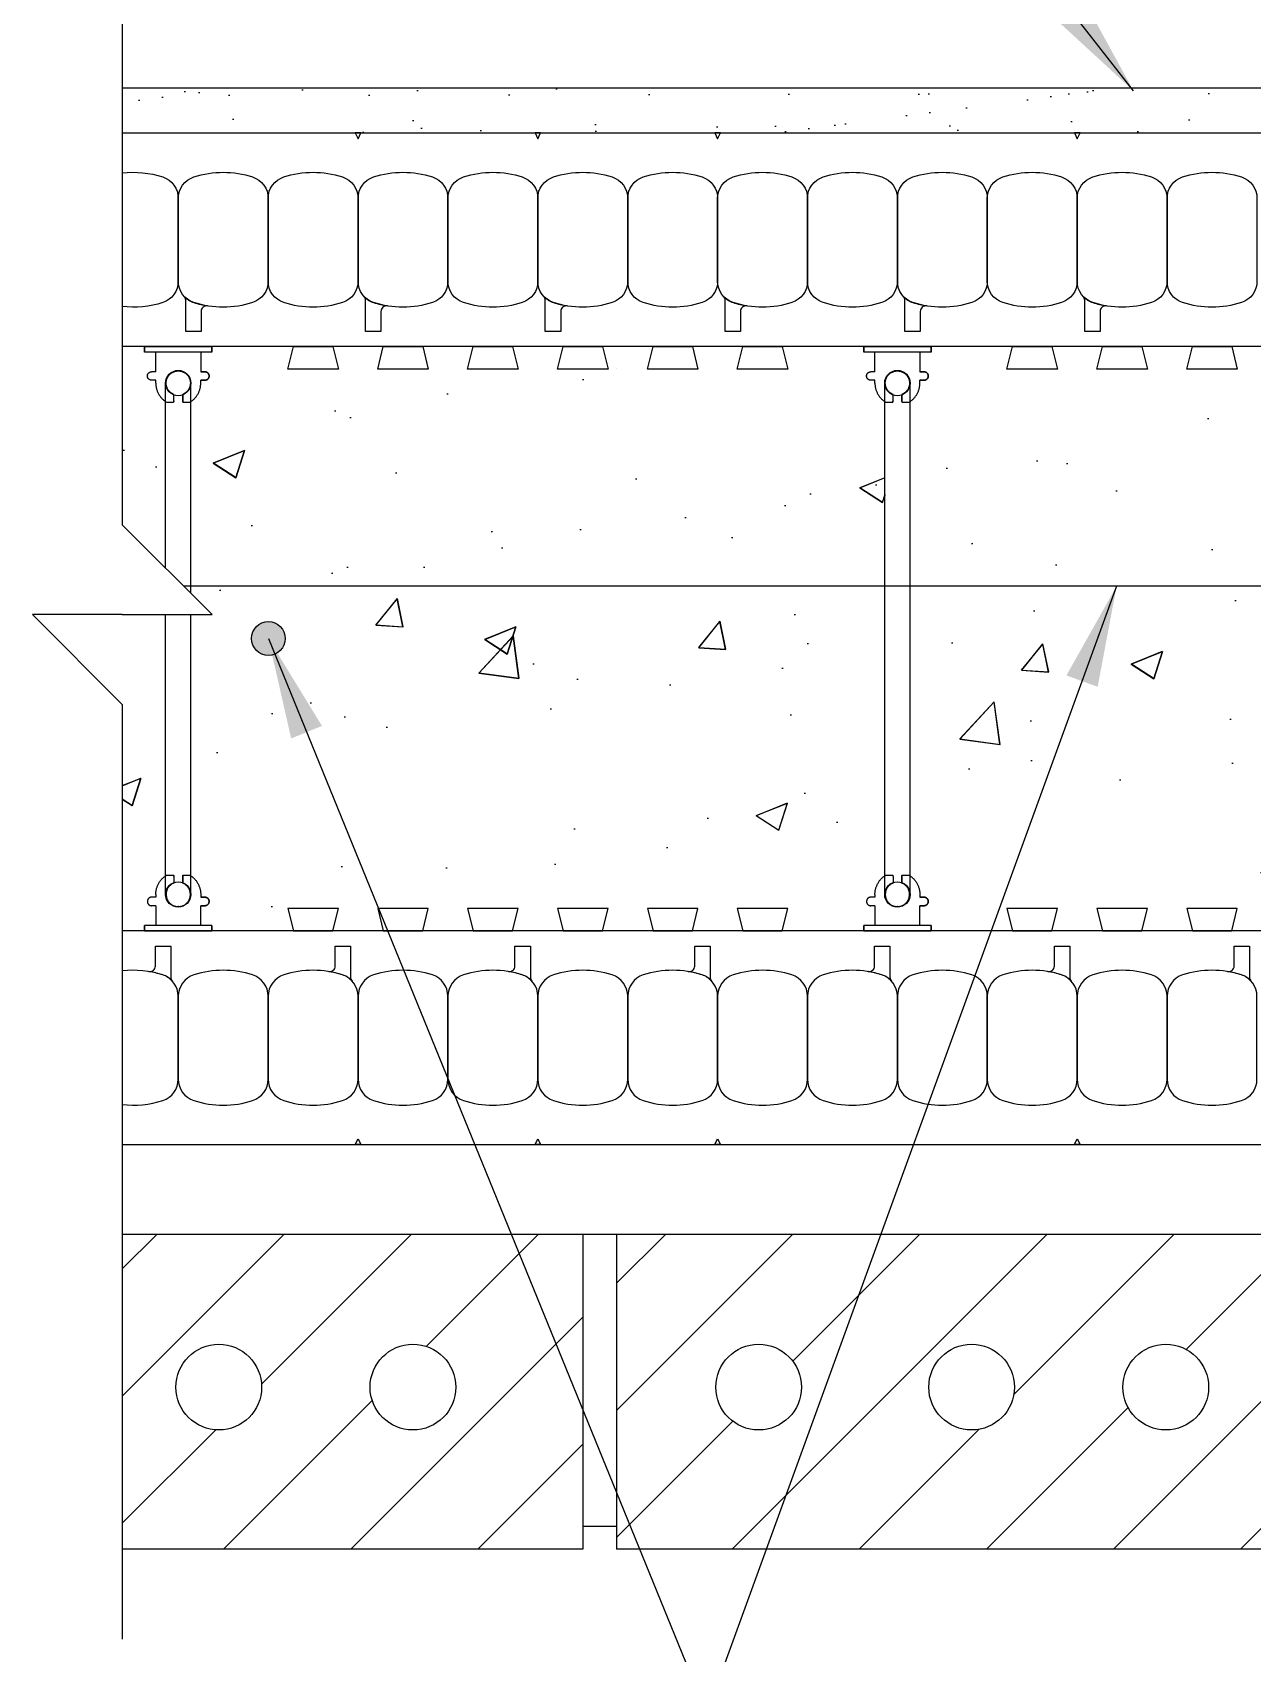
# Model space of a CAD drawing. Header units: inches. Extents: x 47.3 to 95.3, y 146.1 to 209.2.
# Drawn here: x 48.2 to 61.77, y 181.73 to 199.76 of the extents above; entities that cross this region are included whole.
import ezdxf

# ---------------------------------------------------------------- set-up
doc = ezdxf.new("R2010")
doc.units = ezdxf.units.IN
doc.header["$LTSCALE"] = 0.5
doc.header["$MEASUREMENT"] = 0
for name, color, linetype in [('HATCH', 12, 'Continuous'), ('line25', 2, 'Continuous'), ('LINE3', 3, 'Continuous'), ('LINE50', 5, 'Continuous'), ('LINE9', 9, 'Continuous'), ('TEXT', 4, 'Continuous')]:
    doc.layers.add(name, color=color, linetype=linetype)
doc.styles.add('DIM', font='romans.shx', dxfattribs={"width": 0.7})
doc.dimstyles.new('ext_12', dxfattribs={"dimscale": 12, "dimtxt": 0.075, "dimasz": 0.09375, "dimexe": 0.09375, "dimexo": 0.0625, "dimgap": 0.0625, "dimtad": 1, "dimdec": 1, "dimzin": 2, "dimdsep": 46, "dimlunit": 4, "dimtxsty": 'DIM', "dimcen": 0.09, "dimdle": 0.09375, "dimclrt": 4, "dimadec": 0, "dimazin": 0, "dimtfac": 1, "dimtdec": 1, "dimtmove": 2, "dimatfit": 3, "dimfxl": 0, "dimfrac": 2, "dimtolj": 1, "dimtzin": 0, "dimarcsym": 0})

# ---------------------------------------------------------------- blocks, each defined once
blk = doc.blocks.new('WEB_6_CENTRE_TOP')
for p, q in [((5.688, 0.141), (0, 0.141)), ((5.688, -0.141), (0, -0.141))]:
    blk.add_line(p, q)
for centre in [(0, 0), (5.688, 0)]:
    blk.add_circle(centre, 0.141)
blk = doc.blocks.new('Connector')
blk.add_point((0.271, 0))
at = {"layer": 'LINE9'}
for p, q in [((0, 0.375), (0, -0.375)), ((0.062, -0.375), (0.062, 0.375)), ((0.281, 0.25), (0.062, 0.25))]:
    blk.add_line(p, q, dxfattribs=at)
for points, weights in [([(0.007, 0.375), (0.004, 0.375), (0, 0.375)], [1, 0.972587069138, 0.950305488115]), ([(0.327, 0.343), (0.308, 0.343), (0.281, 0.317), (0.281, 0.297)], [1, 0.85355339, 0.85355339, 1]), ([(0.328, 0.343), (0.327, 0.343), (0.327, 0.343)], [1, 0.70710678, 1]), ([(0.375, 0.297), (0.375, 0.317), (0.348, 0.343), (0.329, 0.343)], [1, 0.85355339, 0.85355339, 1]), ([(0.406, 0.25), (0.546, 0.25), (0.619, 0.131)], [0.958404415409, 0.794674173519, 0.864651571113]), ([(0.619, 0.052), (0.612, 0.049), (0.604, 0.049)], [0.83615024178, 0.892081430621, 1]), ([(0.619, -0.131), (0.546, -0.25), (0.406, -0.25)], [0.864651574428, 0.794674169686, 0.958404415195]), ([(0.604, -0.049), (0.612, -0.049), (0.619, -0.052)], [1, 0.89208144177, 0.836150253337]), ([(0.281, -0.297), (0.281, -0.317), (0.308, -0.343), (0.327, -0.343)], [1, 0.85355339, 0.85355339, 1]), ([(0.327, -0.343), (0.281, -0.343), (0.281, -0.297)], [1, 0.70710678, 1]), ([(0.329, -0.343), (0.348, -0.343), (0.375, -0.317), (0.375, -0.297)], [1, 0.85355339, 0.85355339, 1]), ([(0.375, -0.297), (0.375, -0.343), (0.329, -0.343)], [1, 0.70710678, 1]), ([(0, -0.375), (0.004, -0.375), (0.007, -0.375)], [0.950305488115, 0.972587069138, 1])]:
    blk.add_rational_spline(points, weights, degree=2, dxfattribs=at)
for points, degree in [([(0, 0.375), (0.002, 0.375), (0.005, 0.375), (0.007, 0.375)], 3), ([(0.007, 0.375), (0.021, 0.375), (0.051, 0.375), (0.062, 0.375), (0.062, 0.375)], 3), ([(0.281, 0.25), (0.281, 0.297)], 1), ([(0.327, 0.343), (0.327, 0.343), (0.328, 0.343), (0.328, 0.343)], 3), ([(0.328, 0.343), (0.329, 0.343), (0.329, 0.343), (0.329, 0.343)], 3), ([(0.375, 0.25), (0.375, 0.297)], 1), ([(0.406, 0.25), (0.375, 0.25)], 1), ([(0.406, 0.25), (0.406, 0.25)], 1), ([(0.406, 0.25), (0.406, 0.25)], 1), ([(0.406, 0.25), (0.406, 0.25)], 1), ([(0.406, 0.25), (0.406, 0.25)], 1), ([(0.406, 0.25), (0.406, 0.25)], 1), ([(0.406, 0.25), (0.406, 0.25)], 1), ([(0.406, 0.25), (0.406, 0.25)], 1), ([(0.406, 0.25), (0.406, 0.25)], 1), ([(0.406, 0.25), (0.406, 0.25)], 1), ([(0.406, 0.25), (0.406, 0.25)], 1), ([(0.406, 0.25), (0.406, 0.25)], 1), ([(0.406, 0.25), (0.406, 0.25)], 1), ([(0.406, 0.25), (0.406, 0.25)], 1), ([(0.406, 0.25), (0.406, 0.25)], 1), ([(0.406, 0.25), (0.406, 0.25)], 1), ([(0.406, 0.25), (0.406, 0.25)], 1), ([(0.406, 0.25), (0.406, 0.25)], 1), ([(0.406, 0.25), (0.406, 0.25)], 1), ([(0.406, 0.25), (0.406, 0.25)], 1), ([(0.406, 0.25), (0.406, 0.25)], 1), ([(0.406, 0.25), (0.406, 0.25)], 1), ([(0.406, 0.25), (0.406, 0.25)], 1), ([(0.406, 0.25), (0.406, 0.25)], 1), ([(0.406, 0.25), (0.406, 0.25)], 1), ([(0.604, 0.049), (0.532, 0.049)], 1), ([(0.532, 0.049), (0.532, 0.049)], 1), ([(0.532, 0.049), (0.532, 0.049)], 1), ([(0.532, 0.049), (0.532, 0.049)], 1), ([(0.532, 0.049), (0.532, 0.049)], 1), ([(0.532, 0.049), (0.532, 0.049)], 1), ([(0.532, 0.049), (0.532, 0.049)], 1), ([(0.532, 0.049), (0.532, 0.049)], 1), ([(0.532, 0.049), (0.532, 0.049)], 1), ([(0.532, 0.049), (0.532, 0.049)], 1), ([(0.532, 0.049), (0.532, 0.049)], 1), ([(0.604, 0.049), (0.609, 0.049), (0.614, 0.05), (0.619, 0.052)], 3), ([(0.604, 0.049), (0.604, 0.049)], 1), ([(0.604, 0.049), (0.604, 0.049)], 1), ([(0.604, 0.049), (0.604, 0.049)], 1), ([(0.604, 0.049), (0.604, 0.049)], 1), ([(0.619, 0.131), (0.619, 0.052)], 1), ([(0.619, 0.131), (0.619, 0.131)], 1), ([(0.619, 0.131), (0.619, 0.131)], 1), ([(0.619, 0.131), (0.619, 0.131)], 1), ([(0.619, 0.131), (0.619, 0.131)], 1), ([(0.532, -0.049), (0.604, -0.049)], 1), ([(0.604, -0.049), (0.58, -0.049), (0.556, -0.049), (0.532, -0.049)], 3), ([(0.532, -0.049), (0.532, -0.049)], 1), ([(0.532, -0.049), (0.532, -0.049)], 1), ([(0.532, -0.049), (0.532, -0.049)], 1), ([(0.532, -0.049), (0.532, -0.049)], 1), ([(0.619, -0.052), (0.614, -0.05), (0.609, -0.049), (0.604, -0.049)], 3), ([(0.604, -0.049), (0.604, -0.049)], 1), ([(0.604, -0.049), (0.604, -0.049)], 1), ([(0.604, -0.049), (0.604, -0.049)], 1), ([(0.604, -0.049), (0.604, -0.049)], 1), ([(0.604, -0.049), (0.604, -0.049)], 1), ([(0.604, -0.049), (0.604, -0.049)], 1), ([(0.604, -0.049), (0.604, -0.049)], 1), ([(0.604, -0.049), (0.604, -0.049)], 1), ([(0.619, -0.052), (0.619, -0.131)], 1), ([(0.619, -0.131), (0.619, -0.131)], 1), ([(0.619, -0.131), (0.619, -0.131)], 1), ([(0.619, -0.131), (0.619, -0.131)], 1), ([(0.619, -0.131), (0.619, -0.131)], 1), ([(0.062, -0.25), (0.281, -0.25)], 1), ([(0.281, -0.297), (0.281, -0.25)], 1), ([(0.281, -0.25), (0.281, -0.297)], 1), ([(0.328, -0.343), (0.328, -0.343), (0.327, -0.343), (0.327, -0.343)], 3), ([(0.329, -0.343), (0.329, -0.343), (0.329, -0.343), (0.328, -0.343)], 3), ([(0.375, -0.25), (0.375, -0.297)], 1), ([(0.375, -0.297), (0.375, -0.25)], 1), ([(0.406, -0.25), (0.375, -0.25)], 1), ([(0.406, -0.25), (0.406, -0.25)], 1), ([(0.406, -0.25), (0.406, -0.25)], 1), ([(0.406, -0.25), (0.406, -0.25)], 1), ([(0.406, -0.25), (0.406, -0.25)], 1), ([(0.406, -0.25), (0.406, -0.25)], 1), ([(0.406, -0.25), (0.406, -0.25)], 1), ([(0.406, -0.25), (0.406, -0.25)], 1), ([(0.406, -0.25), (0.406, -0.25)], 1), ([(0.406, -0.25), (0.406, -0.25)], 1), ([(0.406, -0.25), (0.406, -0.25)], 1), ([(0.406, -0.25), (0.406, -0.25)], 1), ([(0.007, -0.375), (0.005, -0.375), (0.002, -0.375), (0, -0.375)], 3), ([(0.062, -0.375), (0.062, -0.375), (0.051, -0.375), (0.021, -0.375), (0.007, -0.375)], 3)]:
    blk.add_open_spline(points, degree=degree, dxfattribs=at)
for points, weights, knots in [([(0.062, 0.375), (0.062, 0.375), (0.046, 0.375), (0.03, 0.375), (0.007, 0.375)], [0.868718858569, 0.861102746415, 1, 0.861102734288, 0.868718859898], [0, 0, 0, 0.5, 0.5, 1, 1, 1]), ([(0.532, 0.049), (0.472, 0.203), (0.333, 0.113), (0.157, 0), (0.333, -0.113), (0.472, -0.203), (0.532, -0.049)], [0.899508922286, 0.599718215298, 1, 0.54226024, 1, 0.599718224335, 0.899508908749], [0, 0, 0, 0.318112, 0.318112, 0.681888, 0.681888, 1, 1, 1]), ([(0.007, -0.375), (0.03, -0.375), (0.046, -0.375), (0.062, -0.375), (0.062, -0.375)], [0.868718859319, 0.861102739573, 1, 0.861102742958, 0.868718858948], [0, 0, 0, 0.5, 0.5, 1, 1, 1])]:
    blk.add_rational_spline(points, weights, degree=2, knots=knots, dxfattribs=at)

msp = doc.modelspace()

# ---------------------------------------------------------------- hatches: boundary and pattern name
at = {"layer": 'HATCH'}
h = msp.add_hatch(dxfattribs=at)
h.set_pattern_fill('AR-SAND', color=256, scale=0.5, style=0)
h.set_pattern_definition([(37.5, (15.678, 40.5089), (-0.0314967, 0.963412), [0, -0.76, 0, -0.85, 0, -0.8125]), (7.5, (15.678, 40.5089), (0.884888, 1.411073), [0, -0.41, 0, -0.685, 0, -0.2625]), (327.5, (15.063, 40.5089), (1.557071, 0.0028295), [0, -0.25, 0, -0.9, 0, -1.175]), (317.5, (15.063, 40.5089), (1.503063, 0.438838), [0, -0.125, 0, -0.59, 0, -0.675])])
h.paths.add_polyline_path([(70.7110623, 199.141024), (56.4151831, 199.141024), (56.4151831, 198.641024), (69.8253142, 198.641024), (70.7110623, 198.641024)])
h.paths.add_polyline_path([(56.4151831, 199.141024), (49.2003142, 199.141024), (49.2003142, 198.641024), (56.4151831, 198.641024)])
h = msp.add_hatch(dxfattribs=at)
h.set_pattern_fill('AR-CONC', color=256, scale=0.5, angle=1, style=0)
h.set_pattern_definition([(51, (15.678, 40.509), (3.59123, -0.251123), [0.375, -4.125]), (356, (15.678, 40.509), (-0.75929, 3.74828), [0.3, -3.3]), (101.4514, (15.9772, 40.488), (2.831944, 3.497155), [0.3187, -3.50571]), (47.1842, (15.6605, 41.5087), (5.34984, -0.73434), [0.5625, -6.1875]), (97.6356, (16.1063, 41.4475), (4.5876, 4.9514), [0.47805, -5.25856]), (352.1842, (15.6605, 41.5087), (4.5876, 4.95141), [0.45, -4.95]), (22, (16.1648, 41.2675), (3.019214, -1.9607), [0.375, -4.125]), (327, (16.1648, 41.2675), (1.15311, 3.64643), [0.3, -3.3]), (72.4514, (16.4164, 41.104), (4.17233, 1.68573), [0.3187, -3.50571]), (38.5, (15.678, 40.5089), (0.031741, 1.665277), [0, -3.26, 0, -3.35, 0, -3.3125]), (8.5, (15.678, 40.5089), (1.28073, 1.994714), [0, -1.91, 0, -3.185, 0, -1.2625]), (328.5, (14.5631, 40.4894), (2.670674, -0.066175), [0, -1.25, 0, -3.9, 0, -5.175]), (318.5, (14.0632, 40.4807), (2.90675, 0.55134), [0, -1.625, 0, -2.59, 0, -3.675])])
edge = h.paths.add_edge_path(flags=16)
edge.add_arc((68.3253142, 191.516024), 0.375, 0, 360)
edge = h.paths.add_edge_path(flags=16)
edge.add_arc((68.3253142, 194.516024), 0.375, 0, 360)
h.paths.add_polyline_path([(57.9661912, 192.4327597), (57.9661912, 190.016024), (65.6849412, 190.016024), (65.6849412, 192.4327597)])
edge = h.paths.add_edge_path()
edge.add_line((57.9661912, 193.5992884), (57.9661912, 192.4327597))
edge.add_line((57.9661912, 192.4327597), (65.6849412, 192.4327597))
edge.add_line((65.6849412, 192.4327597), (65.6849412, 192.6683897))
edge.add_arc((65.8255662, 193.016024), 0.375, 180, 247.97568716, ccw=False)
edge.add_arc((65.8255662, 193.016024), 0.375, 112.02431284, 180, ccw=False)
edge.add_line((65.6849412, 193.3636583), (65.6849412, 193.5992884))
edge.add_line((65.6849412, 193.5992884), (57.9661912, 193.5992884))
h.paths.add_polyline_path([(65.6849412, 193.5992884), (65.6849412, 196.016024), (57.9661912, 196.016024), (57.9661912, 193.5992884)])
h.paths.add_polyline_path([(57.6849412, 193.5992884), (57.6849412, 196.016024), (49.9661912, 196.016024), (49.9661912, 193.5992884)])
edge = h.paths.add_edge_path()
edge.add_line((57.6849412, 192.4327597), (57.6849412, 193.5992884))
edge.add_line((57.6849412, 193.5992884), (49.9661912, 193.5992884))
edge.add_line((49.9661912, 193.5992884), (49.9661912, 193.3636583))
edge.add_arc((49.8255662, 193.016024), 0.375, 0, 67.97568716, ccw=False)
edge.add_arc((49.8255662, 193.016024), 0.375, -67.97568716, 0, ccw=False)
edge.add_line((49.9661912, 192.6683897), (49.9661912, 192.4327597))
edge.add_line((49.9661912, 192.4327597), (57.6849412, 192.4327597))
h.paths.add_polyline_path([(57.6849412, 190.016024), (57.6849412, 192.4327597), (49.9661912, 192.4327597), (49.9661912, 190.016024)])
h.paths.add_polyline_path([(49.6849412, 192.4327597), (49.2003142, 192.4327597), (49.2003142, 190.016024), (49.6849412, 190.016024)])
h.paths.add_polyline_path([(49.6849412, 196.016024), (49.2003142, 196.016024), (49.2003142, 193.5992884), (49.6849412, 193.5992884)])
edge = h.paths.add_edge_path()
edge.add_line((69.8253142, 190.2634859), (69.2707406, 190.2634859))
edge.add_line((69.2707406, 190.2634859), (69.2707406, 190.9210239))
edge.add_line((69.2707406, 190.9210239), (69.1115705, 190.9210183))
edge.add_line((69.1115705, 190.9210183), (68.8877, 191.0022365))
edge.add_line((68.8877, 191.0022365), (69.1121104, 191.0834546))
edge.add_line((69.1121104, 191.0834546), (69.2707406, 191.0834601))
edge.add_line((69.2707406, 191.0834601), (69.2707406, 194.8027538))
edge.add_line((69.2707406, 194.8027538), (69.1115705, 194.8027483))
edge.add_line((69.1115705, 194.8027483), (68.8877, 194.8839664))
edge.add_line((68.8877, 194.8839664), (69.1121104, 194.9651845))
edge.add_line((69.1121104, 194.9651845), (69.2707406, 194.9651901))
edge.add_line((69.2707406, 194.9651901), (69.2707406, 195.7634859))
edge.add_line((69.2707406, 195.7634859), (69.3227761, 196.0134859))
edge.add_line((69.3227761, 196.0134859), (65.9661912, 196.016024))
edge.add_line((65.9661912, 196.016024), (65.9661912, 193.3636583))
edge.add_arc((65.8255662, 193.016024), 0.375, -67.97568716, 67.97568716, ccw=False)
edge.add_line((65.9661912, 192.6683897), (65.9661912, 190.016024))
edge.add_line((65.9661912, 190.016024), (69.8253142, 190.016024))
edge.add_line((69.8253142, 190.016024), (69.8253142, 190.2634859))
h = msp.add_hatch(dxfattribs=at)
h.set_pattern_fill('ANSI31', color=256, scale=8, style=0)
h.set_pattern_definition([(45, (15.4254, 40.5063), (-0.707107, 0.707107), [])])
h.paths.add_polyline_path([(71.0727761, 186.3884859), (70.4845898, 186.3884859), (70.6595068, 186.1057344), (71.0727761, 185.433215)])
edge = h.paths.add_edge_path()
edge.add_arc((69.1834473, 184.6901147), 0.4765505, 0, 360)
edge = h.paths.add_edge_path()
edge.add_arc((67.0234833, 184.6901147), 0.4765505, 0, 360)
h.paths.add_polyline_path([(71.0727761, 185.433215), (70.6595068, 186.1057344), (70.4845898, 186.3884859), (65.8006365, 186.3884859), (65.2436402, 182.8884859), (71.0727761, 182.8884859)])
edge = h.paths.add_edge_path()
edge.add_arc((64.654374, 184.6901147), 0.4765505, 0, 360)
h.paths.add_polyline_path([(65.8006365, 186.3884859), (63.0727761, 186.3884859), (63.0727761, 182.8884859), (65.2436402, 182.8884859)])
edge = h.paths.add_edge_path()
edge.add_arc((60.8084473, 184.6901147), 0.4765505, 0, 360)
edge = h.paths.add_edge_path()
edge.add_arc((58.6484833, 184.6901147), 0.4765505, 0, 360)
edge = h.paths.add_edge_path()
edge.add_arc((56.279374, 184.6901147), 0.4765505, 0, 360)
h.paths.add_polyline_path([(62.6977761, 186.3884859), (54.6977761, 186.3884859), (54.6977761, 182.8884859), (62.6977761, 182.8884859)])
edge = h.paths.add_edge_path()
edge.add_arc((52.4334473, 184.6901147), 0.4765505, 0, 360)
edge = h.paths.add_edge_path()
edge.add_arc((50.2734833, 184.6901147), 0.4765505, 0, 360)
h.paths.add_polyline_path([(49.2003142, 186.3884859), (49.2003142, 182.8884859), (54.3227761, 182.8884859), (54.3227761, 186.3884859)])
at = {"layer": 'LINE3'}
msp.add_hatch(color=256, dxfattribs=at).paths.add_polyline_path([(51.0130662, 193.016024, 1), (50.6380662, 193.016024, 1)])

# ---------------------------------------------------------------- linework, layer by layer
at = {"layer": 'HATCH'}
for p, q in [((54.7032491, 196.0157759), (54.7032491, 196.0157759)), ((54.3250506, 195.8923327), (54.3250506, 195.8923327)), ((52.8142288, 195.7334599), (52.8142288, 195.7334599)), ((51.5655962, 195.5468506), (51.5655962, 195.5468506)), ((51.7350543, 195.4721856), (51.7350543, 195.4721856)), ((61.275563, 195.460676), (61.275563, 195.460676)), ((49.2154927, 195.1080647), (49.2154927, 195.1080647)), ((50.2124856, 194.967486), (50.5601796, 195.1079634)), ((50.4642067, 194.8040672), (50.5602997, 195.1079363)), ((49.5733249, 194.9217628), (49.5733249, 194.9217628)), ((50.2124857, 194.9674859), (50.4640868, 194.8040942)), ((58.3688116, 194.9093373), (58.3688116, 194.9093373)), ((59.3735196, 194.9879796), (59.3735196, 194.9879796)), ((59.7101872, 194.9607601), (59.7101872, 194.9607601)), ((52.2439987, 194.855588), (52.2439987, 194.855588)), ((54.9146726, 194.7894133), (54.9146726, 194.7894133)), ((57.404027, 194.6925151), (57.6849412, 194.8060118)), ((56.853958, 194.6238588), (56.853958, 194.6238588)), ((57.4040271, 194.6925151), (57.6556282, 194.5291234)), ((57.5853464, 194.7232385), (57.5853464, 194.7232385)), ((57.6557478, 194.5290907), (57.6849412, 194.6214072)), ((60.2560203, 194.6570638), (60.2560203, 194.6570638)), ((56.5725344, 194.4918347), (56.5725344, 194.4918347)), ((50.6391251, 194.2686396), (50.6391251, 194.2686396)), ((53.3097989, 194.2024648), (53.3097989, 194.2024648)), ((54.2933095, 194.2270559), (54.2933095, 194.2270559)), ((55.4620602, 194.3579986), (55.4620602, 194.3579986)), ((53.4225189, 194.0210617), (53.4225189, 194.0210617)), ((55.9804728, 194.13629), (55.9804728, 194.13629)), ((58.6511466, 194.0701153), (58.6511466, 194.0701153)), ((59.5858646, 193.8325797), (59.5858646, 193.8325797)), ((61.3218205, 194.0039405), (61.3218205, 194.0039405)), ((51.5334986, 193.7387457), (51.5334986, 193.7387457)), ((51.7033132, 193.8069087), (51.7033132, 193.8069087)), ((52.5553089, 193.8066599), (52.5553089, 193.8066599)), ((50.2848661, 193.5521364), (50.2848661, 193.5521364)), ((52.0212258, 193.1652868), (52.2572209, 193.4567165)), ((52.3206137, 193.1443308), (52.2573399, 193.4566875)), ((59.3417786, 193.3227028), (59.3417786, 193.3227028)), ((61.5794726, 193.4368188), (61.5794726, 193.4368188)), ((52.0212258, 193.1652868), (52.320495, 193.1443598)), ((53.2316997, 193.0067854), (53.5793936, 193.1472629)), ((53.4834192, 192.8433643), (53.5795122, 193.1472334)), ((55.6124563, 192.9141635), (55.8484515, 193.2055932)), ((55.9118441, 192.8932046), (55.8485702, 193.2055614)), ((56.6791133, 193.281241), (56.6791133, 193.281241)), ((53.165953, 192.6320088), (53.5482526, 193.0446265)), ((53.2316997, 193.0067854), (53.4833009, 192.8433937)), ((53.6118926, 192.5707702), (53.5483728, 193.0445828)), ((56.822217, 192.9585819), (56.822217, 192.9585819)), ((58.4294571, 192.9660459), (58.4294571, 192.9660459)), ((59.2036869, 192.6630401), (59.4396821, 192.9544699)), ((59.5030744, 192.6420785), (59.4398006, 192.9544352)), ((55.6124564, 192.9141635), (55.9117256, 192.8932365)), ((60.4232411, 192.7318146), (60.770935, 192.8722921)), ((60.6749603, 192.5683878), (60.7710533, 192.8722569)), ((53.165953, 192.6320088), (53.6117727, 192.5708139)), ((53.7723619, 192.7299023), (53.7723619, 192.7299023)), ((56.5404368, 192.6837299), (56.5404368, 192.6837299)), ((59.203687, 192.6630401), (59.5029562, 192.6421132)), ((60.4232411, 192.7318145), (60.6748423, 192.5684228)), ((54.2615685, 192.561779), (54.2615685, 192.561779)), ((55.2918042, 192.4971205), (55.2918042, 192.4971205)), ((51.2937479, 192.2970699), (51.2937479, 192.2970699)), ((53.9644217, 192.2308952), (53.9644217, 192.2308952)), ((58.5157891, 191.8976694), (58.8980886, 192.3102871)), ((58.9617279, 191.8364274), (58.8982081, 192.3102401)), ((50.8656105, 192.1785636), (50.8656105, 192.1785636)), ((51.6715722, 192.1416318), (51.6715722, 192.1416318)), ((52.1417887, 192.0263475), (52.1417887, 192.0263475)), ((56.6350956, 192.1647204), (56.6350956, 192.1647204)), ((59.3057694, 192.0985456), (59.3057694, 192.0985456)), ((61.52566, 192.1163938), (61.52566, 192.1163938)), ((58.5157891, 191.8976694), (58.9616087, 191.8364745)), ((50.2527684, 191.7440316), (50.2527684, 191.7440316)), ((58.6189086, 191.5650551), (58.6189086, 191.5650551)), ((59.3100376, 191.6574259), (59.3100376, 191.6574259)), ((61.5473749, 191.628714), (61.5473749, 191.628714)), ((49.2003142, 191.378), (49.4070663, 191.4615332)), ((49.3110906, 191.1576379), (49.4071836, 191.461507)), ((60.2987424, 191.4421047), (60.2987424, 191.4421047)), ((49.2003142, 191.229527), (49.3109735, 191.157664)), ((56.2509137, 191.0460849), (56.5986077, 191.1865624)), ((56.5026317, 190.8826614), (56.5987247, 191.1865305)), ((56.790476, 191.293305), (56.790476, 191.293305)), ((55.7121572, 191.0137164), (55.7121572, 191.0137164)), ((56.2509138, 191.0460849), (56.5025149, 190.8826932)), ((57.1487269, 190.9713317), (57.1487269, 190.9713317)), ((54.2298275, 190.8965022), (54.2298275, 190.8965022)), ((55.2597066, 190.6890157), (55.2597066, 190.6890157)), ((51.6398312, 190.476355), (51.6398312, 190.476355)), ((52.8054058, 190.4623777), (52.8054058, 190.4623777)), ((54.011074, 190.5024063), (54.011074, 190.5024063)), ((50.8610585, 190.0316333), (50.8610585, 190.0316333))]:
    msp.add_line(p, q, dxfattribs=at)
at = {"layer": 'line25'}
for p, q in [((69.3227761, 196.2634859), (49.1977761, 196.2634859)), ((70.8227761, 189.7634859), (49.2003142, 189.7634859)), ((71.0727761, 186.3884859), (49.2003142, 186.3884859)), ((54.3227761, 186.3884859), (54.3227761, 182.8884859)), ((54.6977761, 186.3884859), (54.6977761, 182.8884859)), ((54.6977761, 186.3884859), (54.6977761, 182.8884859)), ((54.6977761, 183.1384859), (54.3227761, 183.1384859)), ((54.3227761, 182.8884859), (49.2003142, 182.8884859)), ((62.6977761, 182.8884859), (54.6977761, 182.8884859))]:
    msp.add_line(p, q, dxfattribs=at)
for points in [[(51.5416101, 196.2634859), (51.6039421, 196.0134859), (51.0416101, 196.0134859), (51.1039421, 196.2634859)], [(52.5416101, 196.2634859), (52.6039421, 196.0134859), (52.0416101, 196.0134859), (52.1039421, 196.2634859)], [(53.5416101, 196.2634859), (53.6039421, 196.0134859), (53.0416101, 196.0134859), (53.1039421, 196.2634859)], [(54.5416101, 196.2634859), (54.6039421, 196.0134859), (54.0416101, 196.0134859), (54.1039421, 196.2634859)], [(55.5416101, 196.2634859), (55.6039421, 196.0134859), (55.0416101, 196.0134859), (55.1039421, 196.2634859)], [(56.5416101, 196.2634859), (56.6039421, 196.0134859), (56.0416101, 196.0134859), (56.1039421, 196.2634859)], [(59.5416101, 196.2634859), (59.6039421, 196.0134859), (59.0416101, 196.0134859), (59.1039421, 196.2634859)], [(60.5416101, 196.2634859), (60.6039421, 196.0134859), (60.0416101, 196.0134859), (60.1039421, 196.2634859)], [(61.5416101, 196.2634859), (61.6039421, 196.0134859), (61.0416101, 196.0134859), (61.1039421, 196.2634859)], [(51.5416101, 189.7634859), (51.6039421, 190.0134859), (51.0416101, 190.0134859), (51.1039421, 189.7634859)], [(52.5416101, 189.7634859), (52.6039421, 190.0134859), (52.0416101, 190.0134859), (52.1039421, 189.7634859)], [(53.5416101, 189.7634859), (53.6039421, 190.0134859), (53.0416101, 190.0134859), (53.1039421, 189.7634859)], [(54.5416101, 189.7634859), (54.6039421, 190.0134859), (54.0416101, 190.0134859), (54.1039421, 189.7634859)], [(55.5416101, 189.7634859), (55.6039421, 190.0134859), (55.0416101, 190.0134859), (55.1039421, 189.7634859)], [(56.5416101, 189.7634859), (56.6039421, 190.0134859), (56.0416101, 190.0134859), (56.1039421, 189.7634859)], [(59.5416101, 189.7634859), (59.6039421, 190.0134859), (59.0416101, 190.0134859), (59.1039421, 189.7634859)], [(60.5416101, 189.7634859), (60.6039421, 190.0134859), (60.0416101, 190.0134859), (60.1039421, 189.7634859)], [(61.5416101, 189.7634859), (61.6039421, 190.0134859), (61.0416101, 190.0134859), (61.1039421, 189.7634859)]]:
    msp.add_lwpolyline(points, close=True, dxfattribs=at)
for centre in [(50.2734833, 184.6901147), (52.4334473, 184.6901147), (56.279374, 184.6901147), (58.6484833, 184.6901147), (60.8084473, 184.6901147)]:
    msp.add_circle(centre, 0.4765505, dxfattribs=at)
at = {"layer": 'LINE3'}
msp.add_line((67.7707406, 193.5992884), (49.8826748, 193.5992884), dxfattribs=at)
msp.add_circle((50.8255662, 193.016024), 0.1875, dxfattribs=at)
at = {"layer": 'LINE50'}
for p, q in [((49.1977761, 198.6384859), (70.8227761, 198.6384859)), ((49.1977761, 187.3884859), (70.8227761, 187.3884859))]:
    msp.add_line(p, q, dxfattribs=at)
at = {"layer": 'LINE9'}
for p, q in [((49.2003142, 200.141024), (49.2003142, 194.281649)), ((49.2003142, 199.141024), (71.9097538, 199.141024)), ((49.6821064, 193.7998568), (49.6821064, 195.8575211)), ((49.9633564, 193.5186068), (49.9633564, 195.8575211)), ((50.2003142, 193.281649), (49.2003142, 194.281649)), ((48.2003142, 193.281649), (49.2003142, 192.281649)), ((49.2003142, 193.281649), (48.2003142, 193.281649)), ((49.2003142, 193.281649), (50.2003142, 193.281649)), ((49.6821064, 190.1695211), (49.6821064, 193.281649)), ((49.9633564, 190.1695211), (49.9633564, 193.281649)), ((49.2003142, 192.281649), (49.2003142, 181.8884859))]:
    msp.add_line(p, q, dxfattribs=at)
for points in [[(51.7915261, 198.6384859), (51.8227761, 198.5740011), (51.8540261, 198.6384859)], [(53.7915261, 198.6384859), (53.8227761, 198.5740011), (53.8540261, 198.6384859)], [(55.7915261, 198.6384859), (55.8227761, 198.5740011), (55.8540261, 198.6384859)], [(59.7915261, 198.6384859), (59.8227761, 198.5740011), (59.8540261, 198.6384859)], [(51.7915261, 187.3884859), (51.8227761, 187.4529707), (51.8540261, 187.3884859)], [(53.7915261, 187.3884859), (53.8227761, 187.4529707), (53.8540261, 187.3884859)], [(55.7915261, 187.3884859), (55.8227761, 187.4529707), (55.8540261, 187.3884859)], [(59.7915261, 187.3884859), (59.8227761, 187.4529707), (59.8540261, 187.3884859)]]:
    msp.add_lwpolyline(points, close=True, dxfattribs=at)
for points in [[(49.1977761, 198.1936074, -0.1080897437), (49.6496992, 198.1494397, -0.3253046293), (49.8227761, 197.9115682), (49.8227761, 196.9904036, -0.3253046293), (49.6496992, 196.7525322, -0.1080897437), (49.1977761, 196.7083645)], [(49.1977761, 187.8333645, 0.1080897437), (49.6496992, 187.8775322, 0.3253046293), (49.8227761, 188.1154036), (49.8227761, 189.0365682, 0.3253046293), (49.6496992, 189.2744397, 0.1074814742), (49.2003142, 189.318905, 0.1074814742)]]:
    msp.add_lwpolyline(points, format="xyb", dxfattribs=at)
for points in [[(50.6496992, 196.7525322, -0.1576707808), (49.995853, 196.7525322, -0.3253046293), (49.8227761, 196.9904036), (49.8227761, 197.9115682, -0.3253046293), (49.995853, 198.1494397, -0.1576707808), (50.6496992, 198.1494397, -0.3253046293), (50.8227761, 197.9115682), (50.8227761, 196.9904036, -0.3253046293)], [(51.6496992, 196.7525322, -0.1576707808), (50.995853, 196.7525322, -0.3253046293), (50.8227761, 196.9904036), (50.8227761, 197.9115682, -0.3253046293), (50.995853, 198.1494397, -0.1576707808), (51.6496992, 198.1494397, -0.3253046293), (51.8227761, 197.9115682), (51.8227761, 196.9904036, -0.3253046293)], [(52.6496992, 196.7525322, -0.1576707808), (51.995853, 196.7525322, -0.3253046293), (51.8227761, 196.9904036), (51.8227761, 197.9115682, -0.3253046293), (51.995853, 198.1494397, -0.1576707808), (52.6496992, 198.1494397, -0.3253046293), (52.8227761, 197.9115682), (52.8227761, 196.9904036, -0.3253046293)], [(53.6496992, 196.7525322, -0.1576707808), (52.995853, 196.7525322, -0.3253046293), (52.8227761, 196.9904036), (52.8227761, 197.9115682, -0.3253046293), (52.995853, 198.1494397, -0.1576707808), (53.6496992, 198.1494397, -0.3253046293), (53.8227761, 197.9115682), (53.8227761, 196.9904036, -0.3253046293)], [(54.6496992, 196.7525322, -0.1576707808), (53.995853, 196.7525322, -0.3253046293), (53.8227761, 196.9904036), (53.8227761, 197.9115682, -0.3253046293), (53.995853, 198.1494397, -0.1576707808), (54.6496992, 198.1494397, -0.3253046293), (54.8227761, 197.9115682), (54.8227761, 196.9904036, -0.3253046293)], [(55.6496992, 196.7525322, -0.1576707808), (54.995853, 196.7525322, -0.3253046293), (54.8227761, 196.9904036), (54.8227761, 197.9115682, -0.3253046293), (54.995853, 198.1494397, -0.1576707808), (55.6496992, 198.1494397, -0.3253046293), (55.8227761, 197.9115682), (55.8227761, 196.9904036, -0.3253046293)], [(56.6496992, 196.7525322, -0.1576707808), (55.995853, 196.7525322, -0.3253046293), (55.8227761, 196.9904036), (55.8227761, 197.9115682, -0.3253046293), (55.995853, 198.1494397, -0.1576707808), (56.6496992, 198.1494397, -0.3253046293), (56.8227761, 197.9115682), (56.8227761, 196.9904036, -0.3253046293)], [(57.6496992, 196.7525322, -0.1576707808), (56.995853, 196.7525322, -0.3253046293), (56.8227761, 196.9904036), (56.8227761, 197.9115682, -0.3253046293), (56.995853, 198.1494397, -0.1576707808), (57.6496992, 198.1494397, -0.3253046293), (57.8227761, 197.9115682), (57.8227761, 196.9904036, -0.3253046293)], [(58.6496992, 196.7525322, -0.1576707808), (57.995853, 196.7525322, -0.3253046293), (57.8227761, 196.9904036), (57.8227761, 197.9115682, -0.3253046293), (57.995853, 198.1494397, -0.1576707808), (58.6496992, 198.1494397, -0.3253046293), (58.8227761, 197.9115682), (58.8227761, 196.9904036, -0.3253046293)], [(59.6496992, 196.7525322, -0.1576707808), (58.995853, 196.7525322, -0.3253046293), (58.8227761, 196.9904036), (58.8227761, 197.9115682, -0.3253046293), (58.995853, 198.1494397, -0.1576707808), (59.6496992, 198.1494397, -0.3253046293), (59.8227761, 197.9115682), (59.8227761, 196.9904036, -0.3253046293)], [(60.6496992, 196.7525322, -0.1576707808), (59.995853, 196.7525322, -0.3253046293), (59.8227761, 196.9904036), (59.8227761, 197.9115682, -0.3253046293), (59.995853, 198.1494397, -0.1576707808), (60.6496992, 198.1494397, -0.3253046293), (60.8227761, 197.9115682), (60.8227761, 196.9904036, -0.3253046293)], [(61.6496992, 196.7525322, -0.1576707808), (60.995853, 196.7525322, -0.3253046293), (60.8227761, 196.9904036), (60.8227761, 197.9115682, -0.3253046293), (60.995853, 198.1494397, -0.1576707808), (61.6496992, 198.1494397, -0.3253046293), (61.8227761, 197.9115682), (61.8227761, 196.9904036, -0.3253046293)], [(49.995853, 196.7525322, 0.0372666955), (50.1495484, 196.7152024, 0.463035607), (50.0768586, 196.6535386), (50.0768586, 196.4319403), (49.9060269, 196.4319403), (49.9060269, 196.7780336, 0.189002358), (49.8893767, 196.8205076, 0.1284073578)], [(51.995853, 196.7525322, 0.0372666955), (52.1495484, 196.7152024, 0.463035607), (52.0768586, 196.6535386), (52.0768586, 196.4319403), (51.9060269, 196.4319403), (51.9060269, 196.7780336, 0.189002358), (51.8893767, 196.8205076, 0.1284073578)], [(53.995853, 196.7525322, 0.0372666955), (54.1495484, 196.7152024, 0.463035607), (54.0768586, 196.6535386), (54.0768586, 196.4319403), (53.9060269, 196.4319403), (53.9060269, 196.7780336, 0.189002358), (53.8893767, 196.8205076, 0.1284073578)], [(55.995853, 196.7525322, 0.0372666955), (56.1495484, 196.7152024, 0.463035607), (56.0768586, 196.6535386), (56.0768586, 196.4319403), (55.9060269, 196.4319403), (55.9060269, 196.7780336, 0.189002358), (55.8893767, 196.8205076, 0.1284073578)], [(57.995853, 196.7525322, 0.0372666955), (58.1495484, 196.7152024, 0.463035607), (58.0768586, 196.6535386), (58.0768586, 196.4319403), (57.9060269, 196.4319403), (57.9060269, 196.7780336, 0.189002358), (57.8893767, 196.8205076, 0.1284073578)], [(59.995853, 196.7525322, 0.0372666955), (60.1495484, 196.7152024, 0.463035607), (60.0768586, 196.6535386), (60.0768586, 196.4319403), (59.9060269, 196.4319403), (59.9060269, 196.7780336, 0.189002358), (59.8893767, 196.8205076, 0.1284073578)], [(49.6496992, 189.2744397, 0.0372666955), (49.4960038, 189.3117695, 0.463035607), (49.5686936, 189.3734332), (49.5686936, 189.5950316), (49.7395254, 189.5950316), (49.7395254, 189.2489383, 0.189002358), (49.7561755, 189.2064643, 0.1284073578)], [(51.6496992, 189.2744397, 0.0372666955), (51.4960038, 189.3117695, 0.463035607), (51.5686936, 189.3734332), (51.5686936, 189.5950316), (51.7395254, 189.5950316), (51.7395254, 189.2489383, 0.189002358), (51.7561755, 189.2064643, 0.1284073578)], [(53.6496992, 189.2744397, 0.0372666955), (53.4960038, 189.3117695, 0.463035607), (53.5686936, 189.3734332), (53.5686936, 189.5950316), (53.7395254, 189.5950316), (53.7395254, 189.2489383, 0.189002358), (53.7561755, 189.2064643, 0.1284073578)], [(55.6496992, 189.2744397, 0.0372666955), (55.4960038, 189.3117695, 0.463035607), (55.5686936, 189.3734332), (55.5686936, 189.5950316), (55.7395254, 189.5950316), (55.7395254, 189.2489383, 0.189002358), (55.7561755, 189.2064643, 0.1284073578)], [(57.6496992, 189.2744397, 0.0372666955), (57.4960038, 189.3117695, 0.463035607), (57.5686936, 189.3734332), (57.5686936, 189.5950316), (57.7395254, 189.5950316), (57.7395254, 189.2489383, 0.189002358), (57.7561755, 189.2064643, 0.1284073578)], [(59.6496992, 189.2744397, 0.0372666955), (59.4960038, 189.3117695, 0.463035607), (59.5686936, 189.3734332), (59.5686936, 189.5950316), (59.7395254, 189.5950316), (59.7395254, 189.2489383, 0.189002358), (59.7561755, 189.2064643, 0.1284073578)], [(61.6496992, 189.2744397, 0.0372666955), (61.4960038, 189.3117695, 0.463035607), (61.5686936, 189.3734332), (61.5686936, 189.5950316), (61.7395254, 189.5950316), (61.7395254, 189.2489383, 0.189002358), (61.7561755, 189.2064643, 0.1284073578)], [(50.6496992, 189.2744397, 0.1576707808), (49.995853, 189.2744397, 0.3253046293), (49.8227761, 189.0365682), (49.8227761, 188.1154036, 0.3253046293), (49.995853, 187.8775322, 0.1576707808), (50.6496992, 187.8775322, 0.3253046293), (50.8227761, 188.1154036), (50.8227761, 189.0365682, 0.3253046293)], [(51.6496992, 189.2744397, 0.1576707808), (50.995853, 189.2744397, 0.3253046293), (50.8227761, 189.0365682), (50.8227761, 188.1154036, 0.3253046293), (50.995853, 187.8775322, 0.1576707808), (51.6496992, 187.8775322, 0.3253046293), (51.8227761, 188.1154036), (51.8227761, 189.0365682, 0.3253046293)], [(52.6496992, 189.2744397, 0.1576707808), (51.995853, 189.2744397, 0.3253046293), (51.8227761, 189.0365682), (51.8227761, 188.1154036, 0.3253046293), (51.995853, 187.8775322, 0.1576707808), (52.6496992, 187.8775322, 0.3253046293), (52.8227761, 188.1154036), (52.8227761, 189.0365682, 0.3253046293)], [(53.6496992, 189.2744397, 0.1576707808), (52.995853, 189.2744397, 0.3253046293), (52.8227761, 189.0365682), (52.8227761, 188.1154036, 0.3253046293), (52.995853, 187.8775322, 0.1576707808), (53.6496992, 187.8775322, 0.3253046293), (53.8227761, 188.1154036), (53.8227761, 189.0365682, 0.3253046293)], [(54.6496992, 189.2744397, 0.1576707808), (53.995853, 189.2744397, 0.3253046293), (53.8227761, 189.0365682), (53.8227761, 188.1154036, 0.3253046293), (53.995853, 187.8775322, 0.1576707808), (54.6496992, 187.8775322, 0.3253046293), (54.8227761, 188.1154036), (54.8227761, 189.0365682, 0.3253046293)], [(55.6496992, 189.2744397, 0.1576707808), (54.995853, 189.2744397, 0.3253046293), (54.8227761, 189.0365682), (54.8227761, 188.1154036, 0.3253046293), (54.995853, 187.8775322, 0.1576707808), (55.6496992, 187.8775322, 0.3253046293), (55.8227761, 188.1154036), (55.8227761, 189.0365682, 0.3253046293)], [(56.6496992, 189.2744397, 0.1576707808), (55.995853, 189.2744397, 0.3253046293), (55.8227761, 189.0365682), (55.8227761, 188.1154036, 0.3253046293), (55.995853, 187.8775322, 0.1576707808), (56.6496992, 187.8775322, 0.3253046293), (56.8227761, 188.1154036), (56.8227761, 189.0365682, 0.3253046293)], [(57.6496992, 189.2744397, 0.1576707808), (56.995853, 189.2744397, 0.3253046293), (56.8227761, 189.0365682), (56.8227761, 188.1154036, 0.3253046293), (56.995853, 187.8775322, 0.1576707808), (57.6496992, 187.8775322, 0.3253046293), (57.8227761, 188.1154036), (57.8227761, 189.0365682, 0.3253046293)], [(58.6496992, 189.2744397, 0.1576707808), (57.995853, 189.2744397, 0.3253046293), (57.8227761, 189.0365682), (57.8227761, 188.1154036, 0.3253046293), (57.995853, 187.8775322, 0.1576707808), (58.6496992, 187.8775322, 0.3253046293), (58.8227761, 188.1154036), (58.8227761, 189.0365682, 0.3253046293)], [(59.6496992, 189.2744397, 0.1576707808), (58.995853, 189.2744397, 0.3253046293), (58.8227761, 189.0365682), (58.8227761, 188.1154036, 0.3253046293), (58.995853, 187.8775322, 0.1576707808), (59.6496992, 187.8775322, 0.3253046293), (59.8227761, 188.1154036), (59.8227761, 189.0365682, 0.3253046293)], [(60.6496992, 189.2744397, 0.1576707808), (59.995853, 189.2744397, 0.3253046293), (59.8227761, 189.0365682), (59.8227761, 188.1154036, 0.3253046293), (59.995853, 187.8775322, 0.1576707808), (60.6496992, 187.8775322, 0.3253046293), (60.8227761, 188.1154036), (60.8227761, 189.0365682, 0.3253046293)], [(61.6496992, 189.2744397, 0.1576707808), (60.995853, 189.2744397, 0.3253046293), (60.8227761, 189.0365682), (60.8227761, 188.1154036, 0.3253046293), (60.995853, 187.8775322, 0.1576707808), (61.6496992, 187.8775322, 0.3253046293), (61.8227761, 188.1154036), (61.8227761, 189.0365682, 0.3253046293)]]:
    msp.add_lwpolyline(points, format="xyb", close=True, dxfattribs=at)
for centre in [(49.8227314, 195.8575211), (49.8227314, 190.1695211)]:
    msp.add_circle(centre, 0.140625, dxfattribs=at)

# ---------------------------------------------------------------- block references
at = {"xscale": -1, "rotation": 90}
for p in [(49.8227761, 196.2634859), (57.8227761, 196.2634859)]:
    msp.add_blockref('Connector', p, dxfattribs=at)
at = {"rotation": 90}
for p in [(49.8227761, 189.7635562), (57.8227761, 189.7635562)]:
    msp.add_blockref('Connector', p, dxfattribs=at)
at = {"layer": 'LINE9', "rotation": 270}
msp.add_blockref('WEB_6_CENTRE_TOP', (57.8227314, 195.8575211), dxfattribs=at)

# ---------------------------------------------------------------- leaders
at = {"layer": 'TEXT'}
for points in [[(67.5160072, 194.5695363), (61.4159173, 206.2693139), (53.2084805, 206.2693139)], [(60.4487381, 199.1071085), (57.9196167, 202.3415853), (56.2824623, 202.3415853)], [(60.2615451, 193.5992884), (55.6992124, 181.0616315), (54.2819516, 181.0616315)], [(50.8255662, 193.016024), (55.6992124, 181.0616315)], [(64.6225411, 183.3151131), (62.104724, 174.780172), (60.4921849, 174.780172)]]:
    msp.add_leader(points, dimstyle='ext_12', override={"dimgap": 0.0625, "dimtad": 0}, dxfattribs=at)

doc.saveas('drawing.dxf')
